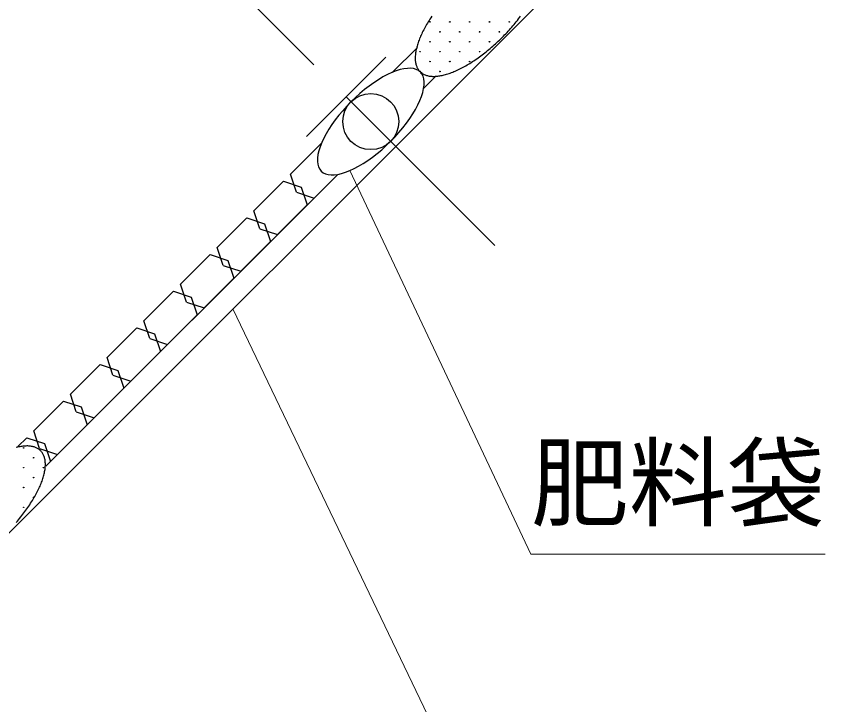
# Model space of a CAD drawing. Units: millimetres, scale not verified. Extents: x 200 to 8200, y 200 to 5825.
# Drawn here: x 2198 to 2780, y 3225 to 3716 of the extents above; entities that cross this region are included whole.
import ezdxf
from ezdxf.enums import TextEntityAlignment as Align

# ---------------------------------------------------------------- set-up
doc = ezdxf.new("R2010")
doc.units = ezdxf.units.MM
doc.header["$LTSCALE"] = 20
for name, color, linetype, lineweight in [('C-STR', 6, 'Continuous', 25), ('C-STR-DIM', 1, 'Continuous', 13), ('C-STR-HTXT', 1, 'Continuous', 13)]:
    doc.layers.add(name, color=color, linetype=linetype, lineweight=lineweight)
doc.styles.add('ＭＳ ゴシック', font='')
doc.styles.get('ＭＳ ゴシック').set_extended_font_data('MS Gothic')

msp = doc.modelspace()

# ---------------------------------------------------------------- linework, layer by layer
at = {"layer": 'C-STR', "color": 7}
for p, q in [((2079.96, 3234.97), (2780.17, 3935.18)), ((2483.88, 3694.04), (2465.86, 3676.03)), ((2461.27, 3686.99), (2404.7, 3630.42)), ((2487.11, 3676.38), (2486.01, 3675.02)), ((2486.01, 3676.38), (2486.68, 3675.82)), ((2488.35, 3664.57), (2497.15, 3673.38)), ((2487.73, 3661.88), (2488.35, 3664.57)), ((2488.35, 3664.57), (2488.68, 3667.09)), ((2539.05, 3552.64), (2432.98, 3658.7)), ((2464.8, 3626.89), (2467.83, 3630.02)), ((2415.86, 3626.03), (2393.3, 3603.47)), ((2441.96, 3609.16), (2445.23, 3611.1)), ((2445.23, 3611.1), (2448.53, 3613.27)), ((2414.21, 3607.04), (2415.3, 3605.67)), ((2218.92, 3395.15), (2427.11, 3603.34)), ((2397.54, 3590.74), (2393.3, 3603.47)), ((2388.35, 3598.52), (2367.14, 3577.3)), ((2388.35, 3598.52), (2401.08, 3594.27)), ((2401.08, 3594.27), (2405.32, 3581.54)), ((2397.54, 3590.74), (2410.27, 3586.49)), ((2371.38, 3564.57), (2367.14, 3577.3)), ((2384.11, 3560.33), (2405.32, 3581.54)), ((2362.19, 3572.35), (2340.97, 3551.14)), ((2362.19, 3572.35), (2374.91, 3568.11)), ((2371.38, 3564.57), (2384.11, 3560.33)), ((2374.91, 3568.11), (2379.16, 3555.38)), ((2357.94, 3534.17), (2379.16, 3555.38)), ((2345.21, 3538.41), (2340.97, 3551.14)), ((2336.02, 3546.19), (2314.81, 3524.98)), ((2336.02, 3546.19), (2348.75, 3541.95)), ((2348.75, 3541.95), (2352.99, 3529.22)), ((2345.21, 3538.41), (2357.94, 3534.17)), ((2319.05, 3512.25), (2314.81, 3524.98)), ((2331.78, 3508.01), (2352.99, 3529.22)), ((2309.86, 3520.03), (2288.65, 3498.81)), ((2309.86, 3520.03), (2322.59, 3515.78)), ((2319.05, 3512.25), (2331.78, 3508.01)), ((2322.59, 3515.78), (2326.83, 3503.06)), ((2305.62, 3481.84), (2326.83, 3503.06)), ((2292.89, 3486.09), (2288.65, 3498.81)), ((2283.7, 3493.86), (2262.48, 3472.65)), ((2283.7, 3493.86), (2296.42, 3489.62)), ((2296.42, 3489.62), (2300.67, 3476.89)), ((2292.89, 3486.09), (2305.62, 3481.84)), ((2266.73, 3459.92), (2262.48, 3472.65)), ((2279.45, 3455.68), (2300.67, 3476.89)), ((2257.53, 3467.7), (2236.32, 3446.49)), ((2257.53, 3467.7), (2270.26, 3463.46)), ((2266.73, 3459.92), (2279.45, 3455.68)), ((2270.26, 3463.46), (2274.5, 3450.73)), ((2253.29, 3429.52), (2274.5, 3450.73)), ((2240.56, 3433.76), (2236.32, 3446.49)), ((2231.37, 3441.54), (2210.16, 3420.32)), ((2231.37, 3441.54), (2244.1, 3437.3)), ((2244.1, 3437.3), (2248.34, 3424.57)), ((2240.56, 3433.76), (2253.29, 3429.52)), ((2227.13, 3403.35), (2248.34, 3424.57)), ((2214.4, 3407.6), (2210.16, 3420.32)), ((2205.21, 3415.37), (2198.89, 3409.06)), ((2205.21, 3415.37), (2217.94, 3411.13)), ((2214.4, 3407.6), (2227.13, 3403.35)), ((2217.94, 3411.13), (2222.18, 3398.4))]:
    msp.add_line(p, q, dxfattribs=at)
for points in [[(2486.01, 3676.38), (2484.65, 3677.48), (2483.02, 3678.3), (2481.15, 3678.84), (2479.05, 3679.09), (2476.73, 3679.05), (2474.21, 3678.72), (2471.51, 3678.1), (2468.65, 3677.2), (2465.66, 3676.03), (2462.55, 3674.59), (2459.35, 3672.89), (2456.09, 3670.95), (2452.78, 3668.79)], [(2488.68, 3667.09), (2488.72, 3669.41), (2488.47, 3671.52), (2487.93, 3673.39), (2487.11, 3675.02)], [(2452.78, 3668.79), (2449.46, 3666.41), (2446.15, 3663.84), (2442.87, 3661.09), (2439.65, 3658.2), (2436.52, 3655.17), (2433.49, 3652.03), (2430.59, 3648.82), (2427.85, 3645.54), (2425.28, 3642.22), (2422.9, 3638.9), (2420.73, 3635.6), (2418.8, 3632.33), (2417.1, 3629.13), (2415.66, 3626.03), (2414.49, 3623.03)], [(2484.22, 3652.92), (2485.66, 3656.03), (2486.83, 3659.02), (2487.73, 3661.88)], [(2478.42, 3643.15), (2480.58, 3646.46), (2482.52, 3649.72), (2484.22, 3652.92)], [(2473.47, 3636.52), (2476.04, 3639.83), (2478.42, 3643.15)], [(2467.83, 3630.02), (2470.73, 3633.24), (2473.47, 3636.52)], [(2414.49, 3623.03), (2413.59, 3620.18), (2412.97, 3617.48), (2412.64, 3614.96), (2412.6, 3612.64), (2412.85, 3610.54), (2413.39, 3608.66), (2414.21, 3607.04)], [(2455.17, 3618.22), (2458.45, 3620.96), (2461.67, 3623.86), (2464.8, 3626.89)], [(2448.53, 3613.27), (2451.86, 3615.65), (2455.17, 3618.22)], [(2415.3, 3605.67), (2416.67, 3604.57), (2418.3, 3603.75), (2420.17, 3603.22), (2422.27, 3602.97), (2424.59, 3603.01), (2427.11, 3603.34), (2429.81, 3603.95), (2432.67, 3604.85), (2435.66, 3606.03)], [(2435.66, 3606.03), (2438.77, 3607.47), (2441.96, 3609.16)]]:
    msp.add_lwpolyline(points, dxfattribs=at)
at = {"layer": 'C-STR'}
for centre in [(2492.9, 3712.17), (2507.04, 3712.17), (2521.18, 3712.17), (2535.32, 3712.17), (2549.47, 3712.17), (2499.97, 3705.1), (2514.11, 3705.1), (2528.25, 3705.1), (2542.4, 3705.1), (2492.9, 3698.03), (2507.04, 3698.03), (2521.18, 3698.03), (2535.32, 3698.03), (2485.83, 3690.96), (2499.97, 3690.96), (2514.11, 3690.96), (2528.25, 3690.96), (2492.9, 3683.89), (2507.04, 3683.89), (2521.18, 3683.89), (2485.83, 3676.81), (2499.97, 3676.81), (2202.98, 3408.11), (2210.06, 3401.04), (2202.98, 3393.97), (2217.13, 3393.97), (2210.06, 3386.9), (2202.98, 3379.83), (2210.06, 3372.76), (2202.98, 3365.69)]:
    msp.add_circle(centre, 0.2, dxfattribs=at)
at = {"layer": 'C-STR', "color": 3}
msp.add_circle((2450.66, 3641.03), 20, dxfattribs=at)
at = {"layer": 'C-STR'}
for centre, radius, start, end in [((2582.6, 3656.29), 106.83, 145.90127, 148.39016), ((2455.48, 3791.61), 126.81, 321.31555, 323.53803), ((2572.58, 3662.5), 95.05, 148.4111, 151.1), ((2449.8, 3796.17), 134.09, 319.16557, 321.30799), ((2550.82, 3673.88), 70.48, 154.1093, 157.38763), ((2561.85, 3668.47), 82.76, 151.12721, 154.07429), ((2444.26, 3801.1), 141.52, 314.99959, 317.06863), ((2446.04, 3799.44), 139.08, 317.06943, 319.16148), ((2539.93, 3678.46), 58.67, 157.43247, 161.135), ((2444.41, 3800.94), 141.29, 312.92974, 315.00204), ((2520.2, 3684.53), 38.01, 165.51163, 170.45142), ((2529.6, 3682.04), 47.74, 161.19243, 165.43805), ((2449.86, 3794.73), 133.03, 308.68346, 310.84298), ((2446.36, 3798.82), 138.42, 310.83354, 312.93555), ((2505.24, 3686.44), 22.91, 176.48617, 183.40483), ((2512.01, 3685.96), 29.7, 170.54559, 176.36653), ((2460.24, 3781.08), 115.88, 304.09737, 306.46771), ((2454.61, 3788.76), 125.4, 306.44944, 308.69699), ((2500.01, 3686.17), 17.67, 183.55372, 191.78451), ((2496.3, 3685.44), 13.89, 191.96106, 201.63519), ((2472.53, 3761.82), 93.02, 298.87071, 301.6182), ((2466.34, 3771.98), 104.92, 301.58723, 304.12134), ((2494.02, 3684.58), 11.45, 201.82403, 212.84859), ((2492.97, 3683.94), 10.23, 213.01144, 224.93151), ((2492.9, 3683.89), 10.13, 225.01386, 237.04319), ((2493.46, 3684.75), 11.17, 237.01037, 248.317), ((2491.55, 3718.95), 46.02, 284.48295, 288.88657), ((2488.15, 3729.14), 56.77, 288.80326, 292.62927), ((2483.72, 3739.96), 68.47, 292.56416, 295.93892), ((2478.43, 3751), 80.7, 295.88807, 298.91043), ((2494.32, 3686.81), 13.39, 248.18546, 258.21829), ((2495.09, 3690.27), 16.94, 258.03825, 266.62353), ((2495.46, 3695.25), 21.93, 266.44052, 273.66849), ((2495.12, 3701.76), 28.46, 273.50678, 279.5811), ((2493.86, 3709.73), 36.52, 279.44789, 284.58906), ((2206.96, 3373.06), 36.52, 99.44789, 104.58906), ((2205.7, 3381.02), 28.46, 93.50678, 99.5811), ((2205.36, 3387.54), 21.93, 86.44052, 93.66849), ((2205.73, 3392.52), 16.94, 78.03825, 86.62353), ((2206.5, 3395.98), 13.39, 68.18546, 78.21829), ((2207.35, 3398.04), 11.17, 57.01037, 68.317), ((2207.92, 3398.9), 10.13, 45.01386, 57.04319), ((2207.84, 3398.84), 10.23, 33.01144, 44.93151), ((2206.8, 3398.21), 11.45, 21.82403, 32.84859), ((2204.52, 3397.34), 13.89, 11.96106, 21.63519), ((2200.81, 3396.61), 17.67, 3.55372, 11.78451), ((2195.57, 3396.35), 22.91, 356.48617, 3.40483), ((2180.62, 3398.25), 38.01, 345.51163, 350.45142), ((2188.81, 3396.82), 29.7, 350.54559, 356.36653), ((2160.89, 3404.32), 58.67, 337.43247, 341.135), ((2171.21, 3400.74), 47.74, 341.19243, 345.43805), ((2138.97, 3414.32), 82.76, 331.12721, 334.07429), ((2150, 3408.91), 70.48, 334.1093, 337.38763), ((2128.23, 3420.29), 95.05, 328.4111, 331.1), ((2109.34, 3432.55), 117.58, 323.54942, 325.8855), ((2118.22, 3426.49), 106.83, 325.90127, 328.39016), ((2101.92, 3438.05), 126.81, 321.31555, 323.53803), ((2096.25, 3442.62), 134.09, 319.16557, 321.30799)]:
    msp.add_arc(centre, radius, start, end, dxfattribs=at)
at = {"layer": 'C-STR-DIM'}
msp.add_line((2410.06, 3681.63), (2272.17, 3819.51), dxfattribs=at)
at = {"layer": 'C-STR-HTXT'}
for p, q in [((2435.66, 3606.03), (2564.77, 3332.13)), ((2533.4, 3129.32), (2352.28, 3507.29)), ((2564.77, 3332.13), (2774.77, 3332.13))]:
    msp.add_line(p, q, dxfattribs=at)

# ---------------------------------------------------------------- texts
at = {"layer": 'C-STR-HTXT', "color": 7, "style": 'ＭＳ ゴシック'}
msp.add_text('肥料袋', height=51.32, dxfattribs=at).set_placement((2564.77, 3342.13), align=Align.BOTTOM_LEFT)

doc.saveas('drawing.dxf')
